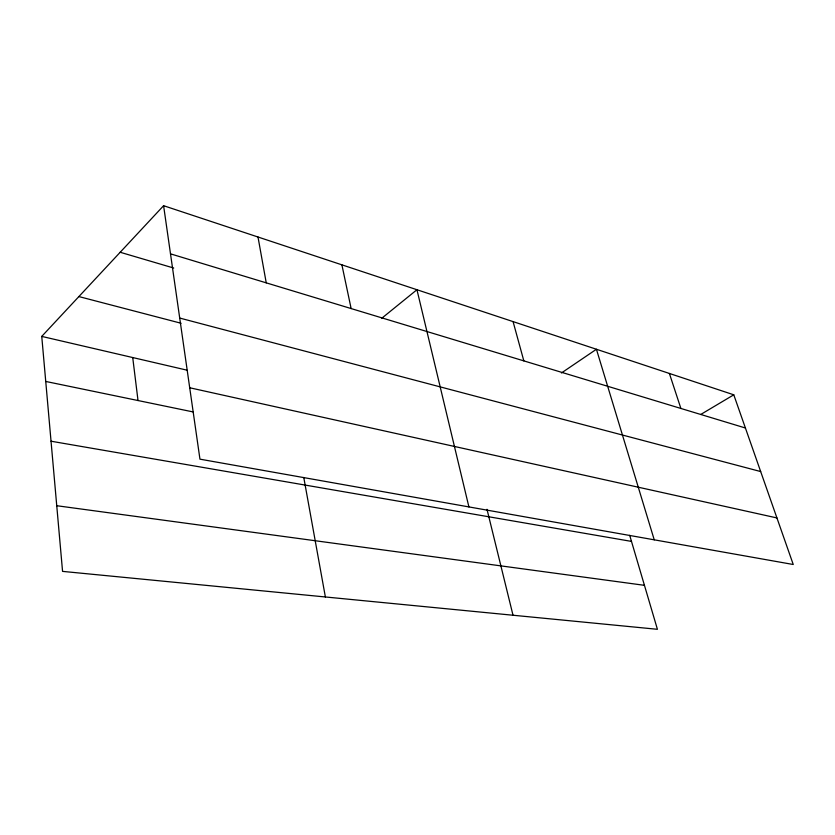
<?xml version="1.0" encoding="UTF-8"?>
<svg xmlns="http://www.w3.org/2000/svg" width="835" height="835" viewBox="0 0 835 835"><rect width="100%" height="100%" fill="white"/><g stroke="black" fill="none" stroke-linecap="round" stroke-linejoin="round"><path stroke-width="1.25" d="M629.694 535.318L657.416 629.298L62.562 571.38L41.75 336.401L163.597 205.702L733.777 394.809L793.25 564.502L199.951 459.166L163.597 205.702M381.783 318.239L416.947 289.724L468.905 506.918M561.423 372.984L596.43 349.26L654.243 539.827M700.711 414.484L733.777 394.809M56.749 505.718L644.443 585.325M51.039 441.214L631.49 541.404M45.737 381.449L192.843 411.874M189.702 387.764L776.926 517.94M41.75 336.401L186.883 370.135M78.876 296.571L181.091 323.26M179.713 318.052L760.675 471.556M120.188 252.264L173.711 268.035M170.507 253.85L745.415 428M669.388 373.454L680.89 408.461M513.076 321.611L523.837 360.887M486.993 509.308L513.014 615.238M341.891 264.831L351.138 308.574M303.773 477.474L325.379 596.973M257.994 237.004L266.24 282.856M132.723 357.547L138.015 400.539"/></g></svg>
